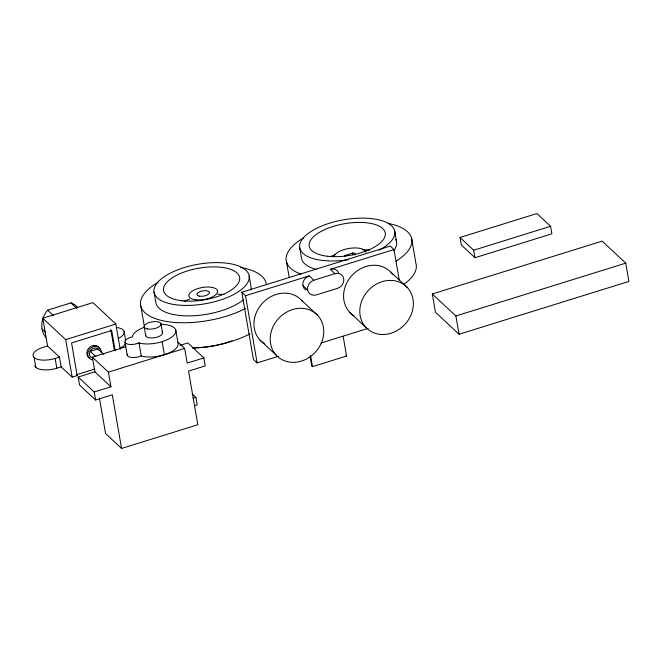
<?xml version="1.0" encoding="UTF-8"?>
<svg xmlns="http://www.w3.org/2000/svg" width="662" height="662" viewBox="0 0 662 662"><rect width="100%" height="100%" fill="white"/><g stroke="black" fill="none" stroke-linecap="round" stroke-linejoin="round"><path stroke-width="0.99" d="M160.998 324.397A22.028 9.169 -9.8 0 1 173.27 335.874A22.028 9.169 -9.8 0 1 140.617 343.371L138.995 342.891L137.216 343.561A9.103 3.79 -9.8 0 1 125.54 343.073A9.103 3.79 -9.8 0 1 130.588 337.372L132.565 336.884L132.607 335.882A22.028 9.169 -9.8 0 1 144.39 327.26M175.744 330.04L177.995 343.082A22.028 9.169 -9.8 0 1 166.973 353.831A22.028 9.169 -9.8 0 1 142.876 356.421L141.254 355.933L139.467 356.611A9.103 3.79 -9.8 0 1 127.261 354.22M45.827 337.504A22.756 19.728 -46.9 0 1 47.59 310.164L70.991 302.882A22.756 19.728 -46.9 0 1 77.719 307.391M115.196 350.877L111.671 330.487L71.554 342.966L77.189 375.586L72.166 377.141L61.177 366.872L59.481 357.083L47.565 345.945L42.773 318.223L92.928 302.617L115.842 324.032L120.219 349.379M42.773 318.223L65.687 339.639L115.842 324.032M47.565 345.945L43.212 347.293A16.384 6.819 -9.8 0 0 34.126 357.546L35.822 367.336M355.271 254.779A5.462 2.276 -9.8 0 0 353.276 252.925L344.596 255.623A5.462 2.276 -9.8 0 0 344.919 256.765M278.752 356.173L257.121 362.9L253.414 359.433L241.812 292.248L390.266 246.074L393.973 249.541L399.252 280.076M241.812 292.248L245.519 295.715L309.212 275.897L313.854 280.233L334.914 273.679A8.192 7.1 -46.9 0 1 343.71 278.677A8.192 7.1 -46.9 0 1 337.454 288.359L316.386 294.913A8.192 7.1 -46.9 0 1 307.598 289.915L302.956 285.579M334.914 273.679L330.28 269.351L393.973 249.541M34.126 357.546A16.384 6.819 -9.8 0 0 55.136 358.44L59.481 357.083M460.04 237.468L536.948 213.545L550.594 226.296L551.885 233.794L474.985 257.717L461.34 244.965L460.04 237.468L473.686 250.211L474.985 257.717M34.788 365.73A16.384 6.819 -9.8 0 0 56.824 368.221L61.177 366.872M94.898 371.829L78.182 377.034L94.211 392.012L110.926 386.807L94.898 371.829L92.366 357.157L125.772 346.764M473.686 250.211L550.594 226.296M94.914 368.999L76.32 374.783L77.189 375.586M179.99 345.365L187.851 342.924L203.879 357.902L205.261 365.887L188.546 371.092L197.814 424.747L121.576 448.455L105.548 433.478L99.424 398.044M92.366 357.157L108.394 372.135L184.632 348.419L187.164 363.099L203.879 357.902M432.311 293.961L602.163 241.125L625.747 263.162L628.9 281.424L459.039 334.26L435.464 312.224L432.311 293.961L455.886 315.989L459.039 334.26M78.182 377.034L79.564 385.019L95.593 400.005L112.308 394.8L121.576 448.455M321.029 343.024L368.221 328.344M455.886 315.989L625.747 263.162M193.047 398.301L195.919 397.415L197.21 404.912L194.347 405.806M310.081 356.065L311.802 366.036L312.464 366.657L346.574 356.048L343.148 336.246M391.002 272.289L407.229 287.449A28.756 24.941 -46.9 0 1 391.035 333.218A28.756 24.941 -46.9 0 1 361.477 301.682A28.756 24.941 -46.9 0 1 407.229 287.449M349.702 312.282L365.929 327.45M301.392 300.159L317.619 315.319A28.756 24.941 -46.9 0 1 301.425 361.088A28.756 24.941 -46.9 0 1 271.875 329.552A28.756 24.941 -46.9 0 1 317.619 315.319M345.912 355.428L346.574 356.048M260.092 340.152L276.319 355.32M178.07 342.295L184.632 348.419M192.187 393.931L195.919 397.415M70.991 302.882L76.784 308.293M103.694 354.311L97.935 348.932L90.173 351.348L95.932 356.727M47.59 310.164L53.374 315.575M42.045 329.072L45.661 332.456M411.549 238.014L415.943 263.451A63.709 26.521 -9.8 0 1 403.663 284.453M394.775 231.46L396.579 241.903M352.581 252.843L352.92 254.82M299.671 247.629L301.475 258.064A48.235 20.075 -9.8 0 0 316.585 269.475M310.586 355.759L312.464 366.657M286.505 261.953L289.145 277.221M249.152 275.946A48.235 20.075 -9.8 0 1 180.519 305.248A48.235 20.075 -9.8 0 1 175.132 270.882A48.235 20.075 -9.8 0 1 249.152 275.946L250.956 286.381A48.235 20.075 -9.8 0 1 250.774 289.956M245.519 295.715L257.121 362.9M161.007 323.759L162.529 332.572M154.047 292.108L155.851 302.542A48.235 20.075 -9.8 0 0 191.401 315.84A48.235 20.075 -9.8 0 0 243.409 299.828M162.149 341.666L164.399 354.716M140.882 306.44L144.573 327.806M144.217 326.978L145.739 335.783M138.995 342.891L141.254 355.933M124.1 331.488L125.623 340.293M124.969 342.18L127.228 355.229M110.811 329.684L114.336 350.066M108.394 372.135L110.926 386.807M94.211 392.012L95.593 400.005M65.687 339.639L72.166 377.141M55.136 358.44L56.824 368.221M161.991 331.736A8.556 3.558 -9.8 0 1 155.107 337.62A8.556 3.558 -9.8 0 1 145.772 334.84M306.059 290.08A8.192 7.1 -46.9 0 1 303.047 282.591A8.192 7.1 -46.9 0 1 309.212 275.897M307.598 289.915A8.192 7.1 -46.9 0 1 313.854 280.233M330.28 269.351A8.192 7.1 -46.9 0 1 338.489 272.529M264.411 343.71A28.756 24.941 -46.9 0 1 262.185 303.502A28.756 24.941 -46.9 0 1 302.608 301.566M354.021 315.832A28.756 24.941 -46.9 0 1 352.159 275.227A28.756 24.941 -46.9 0 1 392.781 274.449M231.981 340.806A47.962 19.968 -9.8 0 1 192.75 347.724M245.486 308.451A63.709 26.521 -9.8 0 1 158.218 319.564A63.709 26.521 -9.8 0 1 157.928 282.368M240.629 267.531A63.709 26.521 -9.8 0 1 266.29 284.437M249.88 333.888A63.709 26.521 -9.8 0 1 192.568 348.113M184.044 301.4A38.586 16.062 -9.8 0 1 189.547 299.216M217.823 294.292A38.586 16.062 -9.8 0 1 223.979 294.507M388.114 223.392A63.709 26.521 -9.8 0 1 396.108 261.109M301.061 274.176A63.709 26.521 -9.8 0 1 303.552 237.89M348.435 259.694A48.235 20.075 -9.8 0 1 301.21 240.803A48.235 20.075 -9.8 0 1 372.168 218.683A48.235 20.075 -9.8 0 1 379.069 250.145M395.768 239.379A48.235 20.075 -9.8 0 1 393.857 250.509M333.921 256.467A16.384 6.819 -9.8 0 1 350.181 248.267A16.384 6.819 -9.8 0 1 366.003 252.123M330.586 256.517A38.586 16.062 -9.8 0 1 335.171 254.729M362.395 249.822A38.586 16.062 -9.8 0 1 369.603 250.021M116.33 327.458A16.384 6.819 -9.8 0 1 118.506 338.332M125.457 343.71A16.384 6.819 -9.8 0 1 119.367 348.518M89.635 358.316A7.282 6.314 -46.9 0 1 89.246 347.624A7.282 6.314 -46.9 0 1 99.739 348.535M92.208 359.863A7.282 6.314 -46.9 0 1 88.038 352.3A7.282 6.314 -46.9 0 1 95.808 346.334A7.282 6.314 -46.9 0 1 101.327 352.854M99.201 350.397A5.462 4.733 -46.9 0 0 98.497 349.379L97.521 348.609A5.462 4.733 -46.9 0 0 90.429 350.819L89.809 352.076A5.462 4.733 -46.9 0 0 91.629 357.737M147.361 328.94A8.556 3.558 -9.8 0 0 160.974 324.711A8.556 3.558 -9.8 0 0 149.496 322.46A8.556 3.558 -9.8 0 0 147.361 328.94M182.033 300.763A38.586 16.062 -9.8 0 0 239.718 278.859A38.586 16.062 -9.8 0 0 183.051 272.454A38.586 16.062 -9.8 0 0 182.033 300.763M195.853 299.803A14.564 6.066 -9.8 0 0 217.616 291.537A14.564 6.066 -9.8 0 0 196.233 289.12A14.564 6.066 -9.8 0 0 195.853 299.803M199.328 296.146A6.372 2.648 -9.8 0 0 209.457 292.993A6.372 2.648 -9.8 0 0 200.917 291.321A6.372 2.648 -9.8 0 0 199.328 296.146M327.657 256.277A38.586 16.062 -9.8 0 0 385.342 234.381A38.586 16.062 -9.8 0 0 328.675 227.976A38.586 16.062 -9.8 0 0 327.657 256.277"/></g></svg>
